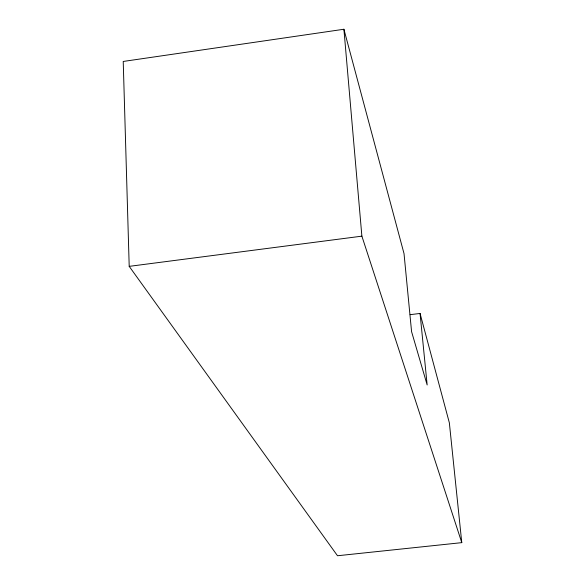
<?xml version="1.0" encoding="UTF-8"?>
<svg xmlns="http://www.w3.org/2000/svg" width="585" height="585" viewBox="0 0 585 585"><rect width="100%" height="100%" fill="white"/><g stroke="black" fill="none" stroke-linecap="round" stroke-linejoin="round"><path stroke-width="0.88" d="M420.052 313.45L427.16 384.967L411.577 331.644L404.023 253.612L343.907 29.25L123.223 61.454L129.205 266.358L337.508 555.75L461.777 542.646L449.346 422.779L420.052 313.45L410.129 314.671M129.205 266.358L361.881 236.157L461.777 542.646M343.907 29.25L361.881 236.157"/></g></svg>
